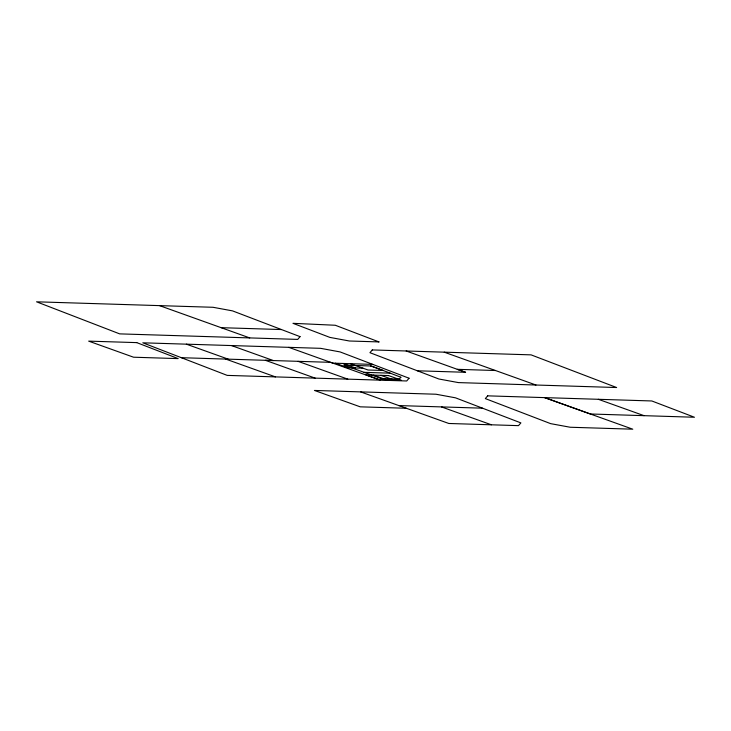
<?xml version="1.0" encoding="UTF-8"?>
<svg xmlns="http://www.w3.org/2000/svg" width="731" height="731" viewBox="0 0 731 731"><rect width="100%" height="100%" fill="white"/><g stroke="black" fill="none" stroke-linecap="round" stroke-linejoin="round"><path stroke-width="1.1" d="M221.146 327.68L281.481 329.553M181.37 357.697L228.255 359.159L186.368 344.164M380.412 380.166L330.65 362.338L265.408 360.31L315.152 378.128M372.783 364.394L332.879 363.143L288.763 347.344M495.463 370.516L457.295 369.329L465.574 372.289L417.355 370.791M363.015 368.205L347.892 367.73L335.319 363.225M364.102 372.344L390.199 373.157M360.602 391.88L398.843 405.577L482.506 408.181M406.345 408.263L360.219 406.829L314.449 390.445L435.996 394.228L455.504 397.828L520.883 422.902L518.489 425.643L448.825 423.477L398.843 405.577M444.229 352.168L535.969 385.018M159.55 305.622L249.719 337.914M298.01 361.324L347.792 379.142M231.471 345.562L273.367 360.557L225.724 359.076L275.459 376.894M598.342 399.3L644.057 415.665M406.171 350.99L465.574 372.289M370.58 365.966L383.154 370.471L368.04 370.005L350.432 363.7M380.952 375.341L393.525 379.846M342.876 363.462L355.449 367.967M373.395 375.104L385.968 379.608M441.46 406.902L491.424 424.802M300.048 336.644L297.736 339.403L119.665 333.875L36.55 301.812L213.032 307.285L232.549 310.885L300.048 336.644M372.262 349.93L369.95 352.689L438.874 378.996L458.392 382.596L616.635 387.531L531.081 354.864L372.262 349.93M400.871 377.233L399.272 379.106L381.427 378.548L343.981 365.135L371.421 365.993L400.871 377.233M409.058 378.229L406.71 380.979L227.204 375.387L142.792 342.812L320.589 348.331L340.116 351.931L409.058 378.229M487.687 395.846L485.329 398.596L550.635 423.642L570.162 427.242L632.781 429.188L544.641 397.618L590.346 413.984L694.45 417.246L651.814 400.963L487.687 395.846M378.96 341.916L349.4 341.002L329.882 337.402L292.976 323.321L335.301 325.258L378.96 341.916M136.752 342.62L88.67 341.13L133.563 357.212L178.19 358.61L136.752 342.62M388.508 375.57L365.829 374.866L378.402 379.371L401.081 380.074L388.508 375.57"/></g></svg>
